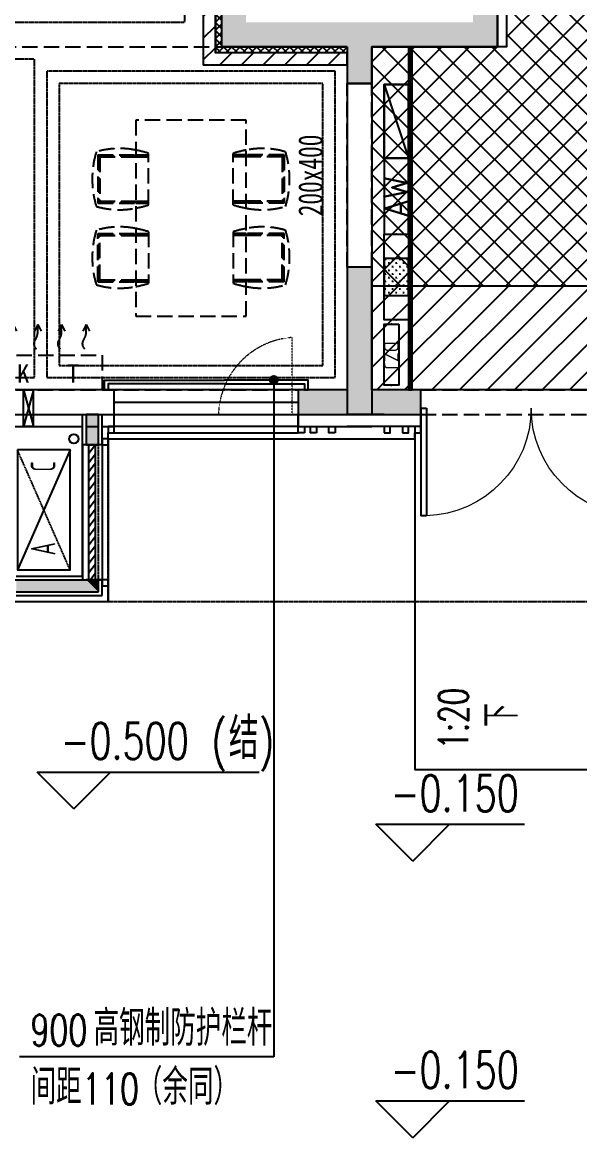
# Model space of a CAD drawing. Header units: millimetres. Extents: x -28014 to 297841, y -81741 to 47579.
# Drawn here: x 280769 to 285314, y -39182 to -30077 of the extents above; entities that cross this region are included whole.
import ezdxf
from ezdxf.enums import TextEntityAlignment as Align

# ---------------------------------------------------------------- set-up
doc = ezdxf.new("R2010")
doc.units = ezdxf.units.MM
doc.header["$MEASUREMENT"] = 0
doc.set_wipeout_variables(frame=1)
doc.linetypes.add('__DASH', pattern=[0.35, 0.25, -0.1])
doc.linetypes.add('DASH', pattern=[0.35, 0.25, -0.1])
for name, color, linetype in [('A-墙体-填充墙', 4, 'Continuous'), ('A-墙体-砖墙', 4, 'Continuous'), ('A-墙体-砼墙', 4, 'Continuous'), ('A-墙体-面层', 6, 'Continuous'), ('A-楼面-下部', 23, 'Continuous'), ('A-楼面-地面', 2, 'Continuous'), ('A-楼面-家具', 8, 'Continuous'), ('A-楼面-栏杆', 52, 'Continuous'), ('A-楼面-装饰', 41, 'Continuous'), ('A-注释-填充', 8, 'Continuous'), ('A-注释-引出', 3, 'Continuous'), ('A-注释-标高', 3, 'Continuous'), ('A-注释-符号', 3, 'Continuous'), ('A-电气-洞口', 171, 'Continuous'), ('A-电气-设备', 191, 'Continuous'), ('A-立面-填充1', 8, 'Continuous'), ('A-结构-墙体', 171, 'Continuous'), ('A-给排水-设备', 132, 'Continuous'), ('A-设备-电气', 30, 'Continuous'), ('A-门窗', 2, 'Continuous'), ('AR9-剪力墙（柱）填充', 250, 'Continuous'), ('AR9-剪力墙（柱）线', 6, 'Continuous'), ('AR9-墙线', 160, 'Continuous'), ('AR9-梁', 1, 'DASH'), ('C-sheet(通用-图框)', 7, 'Continuous'), ('FF-平面文字', 50, 'Continuous'), ('FF-活动家具', 51, 'Continuous'), ('PUB_HATCH', 8, 'Continuous'), ('SURFACE', 6, 'Continuous'), ('装饰', 152, 'Continuous')]:
    doc.layers.add(name, color=color, linetype=linetype)
doc.layers.add('A_开启方向', color=15, linetype='Continuous', lineweight=18)
doc.styles.add('_TCH_DIM', font='SIMPLEX', dxfattribs={"bigfont": 'GBCBIG'})
doc.styles.add('_TEL_ATTDEF', font='GBENOR', dxfattribs={"width": 0.8, "height": 3, "bigfont": 'GBCBIG'})
doc.styles.add('_TEL_DIM', font='', dxfattribs={"width": 0.8, "height": 3.5})
doc.styles.add('DADRI-HZ', font='hzs.shx', dxfattribs={"width": 0.7, "bigfont": 'hztxt.shx'})
doc.styles.add('宋体', font='', dxfattribs={"width": 0.8})
doc.styles.add('文字标注', font='')
doc.styles.add('标注', font='hzs.shx', dxfattribs={"width": 0.7, "bigfont": 'hztxt.shx'})
doc.styles.get('_TEL_DIM').set_extended_font_data('SimSun')
doc.styles.get('宋体').set_extended_font_data('SimSun')
doc.styles.get('文字标注').set_extended_font_data('SimSun')
pattern_1 = [(45, (0, 89.76), (-88.3884, 88.3884), [])]

# ---------------------------------------------------------------- blocks, each defined once
blk = doc.blocks.new('frgdhgth')
at = {"layer": 'A_开启方向', "linetype": 'DASH', "ltscale": 0.6}
blk.add_lwpolyline([(6100, 1450), (6100, 2077.3, 0.385583), (5500, 1448.7, 0.385583)], format="xyb", dxfattribs=at)
blk = doc.blocks.new('nfdgfxb')
at = {"layer": 'AR9-墙线', "ltscale": 0.5}
blk.add_lwpolyline([(34, 300), (114, 300), (34, 0), (114, 0), (114, 300), (34, 300), (114, 0), (34, 0), (34, 300)], dxfattribs=at)
blk = doc.blocks.new('kt')
at = {"linetype": 'DASH', "ltscale": 500}
for p, q in [((632478.4, 107205.6), (632451.2, 107259.3)), ((632478.4, 107262.9), (632478.4, 107205.6)), ((632478.4, 107205.6), (632505.5, 107259.3)), ((632678.6, 107205.6), (632651.4, 107259.3)), ((632678.6, 107262.9), (632678.6, 107205.6)), ((632678.6, 107205.6), (632705.8, 107259.3)), ((632873.5, 107205.6), (632846.3, 107259.3)), ((632873.5, 107262.9), (632873.5, 107205.6)), ((632873.5, 107205.6), (632900.7, 107259.3)), ((633073.8, 107205.6), (633046.7, 107259.3)), ((633073.8, 107262.9), (633073.8, 107205.6)), ((633073.8, 107205.6), (633101, 107259.3))]:
    blk.add_line(p, q, dxfattribs=at)
blk.add_lwpolyline([(633221.1, 107455.2), (632349.1, 107455.2), (632349.1, 107738.2), (633221.1, 107738.2)], close=True, dxfattribs=at)
for centre, radius, start, end in [((632453.1, 107361.6), 56.8, 320.2307, 47.1069), ((632653.4, 107361.6), 56.8, 320.2307, 47.1069), ((632848.3, 107361.6), 56.8, 320.2307, 47.1069), ((633048.6, 107361.6), 56.8, 320.2307, 47.1069), ((632577.5, 107267.5), 99.3, 144.40561, 182.66529), ((632777.8, 107267.5), 99.3, 144.40561, 182.66529), ((632972.7, 107267.5), 99.3, 144.40561, 182.66529), ((633173, 107267.5), 99.3, 144.40561, 182.66529)]:
    blk.add_arc(centre, radius, start, end, dxfattribs=at)
at = {"linetype": 'DASH', "ltscale": 500, "insert": (633044, 107679.8), "char_height": 150, "attachment_point": 7, "rotation": 180, "style": '文字标注'}
blk.add_mtext('K   T', dxfattribs=at)
blk = doc.blocks.new('餐桌组合11600')
at = {"layer": 'FF-活动家具', "linetype": '__DASH', "ltscale": 500}
for p, q in [((282.8, 310.4), (282.8, 0)), ((282.8, 310.4), (677.2, 310.4)), ((290.9, 302.3), (290.9, 0)), ((290.9, 302.3), (669.1, 302.3)), ((299, 294.2), (299, 0)), ((299, 294.2), (661, 294.2)), ((661, 294.2), (661, 0)), ((669.1, 302.3), (669.1, 0)), ((677.2, 310.4), (677.2, 0)), ((922.8, 310.4), (922.8, 0)), ((1317.2, 310.4), (922.8, 310.4)), ((930.9, 302.3), (930.9, 0)), ((1309.1, 302.3), (930.9, 302.3)), ((939, 294.2), (939, 0)), ((1301, 294.2), (939, 294.2)), ((1301, 294.2), (1301, 0)), ((1309.1, 302.3), (1309.1, 0)), ((1317.2, 310.4), (1317.2, 0)), ((282.8, 0), (282.8, -105)), ((290.9, 0), (290.9, -105)), ((299, 0), (299, -105)), ((661, 0), (661, -105)), ((669.1, 0), (669.1, -105)), ((677.2, 0), (677.2, -105)), ((922.8, 0), (922.8, -105)), ((930.9, 0), (930.9, -105)), ((939, 0), (939, -105)), ((1301, 0), (1301, -105)), ((1309.1, 0), (1309.1, -105)), ((1317.2, 0), (1317.2, -105)), ((690.3, -105), (269.7, -105)), ((909.7, -105), (1330.3, -105)), ((690.3, -795), (269.7, -795)), ((282.8, -900), (282.8, -795)), ((290.9, -900), (290.9, -795)), ((299, -900), (299, -795)), ((661, -900), (661, -795)), ((669.1, -900), (669.1, -795)), ((677.2, -900), (677.2, -795)), ((909.7, -795), (1330.3, -795)), ((922.8, -900), (922.8, -795)), ((930.9, -900), (930.9, -795)), ((939, -900), (939, -795)), ((1301, -900), (1301, -795)), ((1309.1, -900), (1309.1, -795)), ((1317.2, -900), (1317.2, -795)), ((282.8, -1210.4), (282.8, -900)), ((290.9, -1202.3), (290.9, -900)), ((299, -1194.2), (299, -900)), ((661, -1194.2), (661, -900)), ((669.1, -1202.3), (669.1, -900)), ((677.2, -1210.4), (677.2, -900)), ((922.8, -1210.4), (922.8, -900)), ((930.9, -1202.3), (930.9, -900)), ((939, -1194.2), (939, -900)), ((1301, -1194.2), (1301, -900)), ((1309.1, -1202.3), (1309.1, -900)), ((1317.2, -1210.4), (1317.2, -900)), ((282.8, -1210.4), (677.2, -1210.4)), ((290.9, -1202.3), (669.1, -1202.3)), ((299, -1194.2), (661, -1194.2)), ((1317.2, -1210.4), (922.8, -1210.4)), ((1309.1, -1202.3), (930.9, -1202.3)), ((1301, -1194.2), (939, -1194.2))]:
    blk.add_line(p, q, dxfattribs=at)
blk.add_lwpolyline([(0, -900), (1600, -900), (1600, 0), (0, 0)], close=True, dxfattribs=at)
for centre, radius, start, end in [((889.9, 132.6), 659.9, 163.32114, 191.58921), ((480, -408.1), 763.2, 73.06972, 106.93028), ((70.1, 132.6), 659.9, 348.41079, 16.67886), ((1529.9, 132.6), 659.9, 163.32114, 191.58921), ((1120, -408.1), 763.2, 73.06972, 106.93028), ((710.1, 132.6), 659.9, 348.41079, 16.67886), ((1061.1, 148.9), 831.1, 190.32403, 197.7898), ((-101.1, 148.9), 831.1, 342.2102, 349.67597), ((1701.1, 148.9), 831.1, 190.32403, 197.7898), ((538.9, 148.9), 831.1, 342.2102, 349.67597), ((1061.1, -1048.9), 831.1, 162.2102, 169.67597), ((-101.1, -1048.9), 831.1, 10.32403, 17.7898), ((1701.1, -1048.9), 831.1, 162.2102, 169.67597), ((538.9, -1048.9), 831.1, 10.32403, 17.7898), ((889.9, -1032.6), 659.9, 168.41079, 196.67886), ((70.1, -1032.6), 659.9, 343.32114, 11.58921), ((1529.9, -1032.6), 659.9, 168.41079, 196.67886), ((710.1, -1032.6), 659.9, 343.32114, 11.58921), ((480, -491.9), 763.2, 253.06972, 286.93028), ((1120, -491.9), 763.2, 253.06972, 286.93028)]:
    blk.add_arc(centre, radius, start, end, dxfattribs=at)
blk = doc.blocks.new('双机上下布置')
blk.add_lwpolyline([(980, 0), (0, 0), (0, -430), (980, -430)], close=True)
at = {"linetype": 'DASH', "ltscale": 0.5}
blk.add_lwpolyline([(0, -430), (980, 0)], dxfattribs=at)
blk.add_lwpolyline([(980, -430), (0, 0)])
at = {"style": 'DADRI-HZ', "width": 0.7}
for s, p in [('A', (118.8, -309.1)), ('C', (801.7, -309.1))]:
    blk.add_text(s, height=200, dxfattribs=at).set_placement(p)
blk = doc.blocks.new('$WINLIB2D$00000001')
at = {"color": 0}
for points in [[(-0.5, 0.5), (-0.5, -0.5)], [(-0.5, 0.5), (0.5, 0.5)], [(0.5, -0.5), (0.5, 0.5)], [(0.5, 0.1667), (-0.5, 0.1667)], [(0.5, -0.1667), (-0.5, -0.1667)], [(-0.5, -0.5), (0.5, -0.5)]]:
    blk.add_lwpolyline(points, dxfattribs=at)
blk = doc.blocks.new('fxhgbfdchj')
at = {"layer": 'A-楼面-家具', "linetype": '__DASH'}
for points in [[(-4650, -3700), (-4650, -4900), (-175, -4900), (-175, -3700)], [(1050, -7800), (1050, -5300), (-1300, -5300), (-1300, -7800)], [(950, -7700), (950, -5400), (-1200, -5400), (-1200, -7700)]]:
    blk.add_lwpolyline(points, close=True, dxfattribs=at)
blk.add_lwpolyline([(-1600, -7800), (-1400, -7800), (-1400, -5200), (-1600, -5200)], dxfattribs=at)
at = {"layer": 'A-楼面-栏杆', "color": 190}
for points in [[(150, -7850), (-800, -7850), (-800, -7900), (-830, -7900), (-830, -7820), (150, -7820)], [(150, -7850), (800, -7850), (800, -7900), (830, -7900), (830, -7820), (150, -7820)]]:
    blk.add_lwpolyline(points, dxfattribs=at)
at = {"layer": 'A-结构-墙体', "linetype": '__DASH'}
blk.add_lwpolyline([(-4550, -9450), (-880, -9450), (-880, -8200)], dxfattribs=at)
at = {"layer": 'A-给排水-设备'}
blk.add_circle((-1080, -8300), 37.5, dxfattribs=at)
at = {"layer": 'AR9-墙线'}
for p, q in [((1150, -5400), (1150, -7900)), ((1350, -5400), (1150, -5400)), ((1350, -5400), (1350, -8100)), ((-750, -7900), (-1750, -7900)), ((-750, -8100), (-750, -7900)), ((1150, -7900), (750, -7900)), ((750, -7900), (750, -8100)), ((-1750, -8100), (-750, -8100)), ((750, -8100), (1350, -8100))]:
    blk.add_line(p, q, dxfattribs=at)
at = {"layer": 'SURFACE'}
for p, q in [((-750, -8200), (-750, -8100)), ((750, -8200), (750, -8100)), ((-1750, -8200), (-750, -8200)), ((750, -8200), (1350, -8200))]:
    blk.add_line(p, q, dxfattribs=at)
at = {"layer": 'A-楼面-家具', "rotation": 270}
blk.add_blockref('餐桌组合11600', (325, -5700), dxfattribs=at)
at = {"layer": 'A-电气-设备', "rotation": 90}
blk.add_blockref('双机上下布置', (-1540, -9370), dxfattribs=at)
at = {"layer": 'A-门窗', "xscale": -1499.999999997672, "yscale": 300, "zscale": -1499.999999997672, "rotation": 5.669590619644551e-11}
blk.add_blockref('$WINLIB2D$00000001', (0, -8050), dxfattribs=at)
blk = doc.blocks.new('$WINLIB2D$00000039')
at = {"color": 0}
for points in [[(-0.5, 0.5), (-0.5, -0.5)], [(0.5, 0.5), (-0.5, 0.5)], [(0.5, -0.5), (0.5, 0.5)], [(-0.5, 0.1667), (0.5, 0.1667)], [(-0.3839, -0.1667), (-0.448, 0.1667)], [(-0.3159, -0.1667), (-0.38, 0.1667)], [(-0.2479, -0.1667), (-0.312, 0.1667)], [(-0.1799, -0.1667), (-0.244, 0.1667)], [(-0.1119, -0.1667), (-0.176, 0.1667)], [(-0.0439, -0.1667), (-0.108, 0.1667)], [(0.0241, -0.1667), (-0.04, 0.1667)], [(0.0921, -0.1667), (0.028, 0.1667)], [(0.16, -0.1667), (0.0959, 0.1667)], [(0.228, -0.1667), (0.1639, 0.1667)], [(0.296, -0.1667), (0.2319, 0.1667)], [(0.364, -0.1667), (0.2999, 0.1667)], [(0.432, -0.1667), (0.3679, 0.1667)], [(0.5, -0.1667), (0.4359, 0.1667)], [(-0.4519, -0.1667), (-0.5, 0.0836)], [(-0.5, -0.1667), (0.5, -0.1667)], [(0.5, -0.5), (-0.5, -0.5)]]:
    blk.add_lwpolyline(points, dxfattribs=at)
blk = doc.blocks.new('sdczs')
at = {"layer": 'A-注释-填充'}
for points in [[(5700, 0), (6370, 0), (6270, 100), (5700, 100)], [(6370, 0), (6370, 100), (6270, 100)]]:
    blk.add_hatch(color=256, dxfattribs=at).paths.add_polyline_path(points)
at = {"layer": 'A-墙体-砼墙'}
for p, q in [((6370, 1450), (6270, 1450)), ((6270, 1200), (6370, 1200)), ((5700, 100), (6270, 100)), ((6370, 100), (6270, 100)), ((6370, 0), (6370, 100)), ((5700, 0), (6370, 0))]:
    blk.add_line(p, q, dxfattribs=at)
at = {"layer": 'A-墙体-面层'}
for p, q in [((6400, 1200), (6370, 1200)), ((5700, 130), (6240, 130)), ((6400, 100), (6370, 100)), ((6400, -30), (6400, 100)), ((5700, -30), (6400, -30))]:
    blk.add_line(p, q, dxfattribs=at)
at = {"layer": 'A-楼面-下部', "ltscale": 0.01}
for points in [[(6450, 1250), (8950, 1250), (8950, 1300)], [(6450, 1250), (6450, 50), (6450, -25), (6450, -80), (2700, -80)]]:
    blk.add_lwpolyline(points, dxfattribs=at)
at = {"layer": 'A-楼面-装饰', "ltscale": 0.01}
blk.add_lwpolyline([(6500, 1300), (8000, 1300)], dxfattribs=at)
at = {"layer": '装饰'}
for points in [[(6450, 1300), (6500, 1300), (6500, 1350), (6450, 1350)], [(8050, 1300), (8000, 1300), (8000, 1350), (8050, 1350)], [(8150, 1300), (8100, 1300), (8100, 1350), (8150, 1350)], [(8300, 1300), (8250, 1300), (8250, 1350), (8300, 1350)], [(8700, 1300), (8750, 1300), (8750, 1350), (8700, 1350)], [(8850, 1300), (8900, 1300), (8900, 1350), (8850, 1350)], [(8950, 1300), (9000, 1300), (9000, 1350), (8950, 1350)], [(6400, 1200), (6450, 1200), (6450, 1250), (6400, 1250)], [(6400, 50), (6450, 50), (6450, 100), (6400, 100)]]:
    blk.add_lwpolyline(points, close=True, dxfattribs=at)
at = {"layer": 'A-门窗', "xscale": 1100, "yscale": 160, "zscale": 1100, "rotation": 90}
blk.add_blockref('$WINLIB2D$00000039', (6320, 650), dxfattribs=at)
for points in [[(6240, 1365), (6240, 1338.5), (6270, 1338.5), (6270, 1363.5)], [(6400, 1365), (6400, 1338.5), (6370, 1338.5), (6370, 1363.5)]]:
    blk.add_wipeout(points)
at = {"layer": 'A-注释-填充'}
blk.add_hatch(color=256, dxfattribs=at).paths.add_polyline_path([(6270, 1450), (6270, 1200), (6370, 1200), (6370, 1450)])
at = {"layer": 'A-墙体-砼墙'}
for p, q in [((6270, 1450), (6270, 1200)), ((6370, 1200), (6370, 1450))]:
    blk.add_line(p, q, dxfattribs=at)
at = {"layer": 'A-墙体-面层'}
for p, q in [((6240, 130), (6240, 1450)), ((6400, 1200), (6400, 1450))]:
    blk.add_line(p, q, dxfattribs=at)
blk = doc.blocks.new('$DorLib2D$00000002')
for p, q in [((-0.5, 0), (-0.5, 0.4875)), ((-0.475, 0.4875), (-0.5, 0.4875)), ((-0.475, 0), (-0.475, 0.4875)), ((0.475, 0), (0.475, 0.4875)), ((0.475, 0.4875), (0.5, 0.4875)), ((0.5, 0), (0.5, 0.4875)), ((-0.5, 0), (-0.475, 0)), ((0.5, 0), (0.475, 0))]:
    blk.add_line(p, q)
at = {"lineweight": 13}
for centre, start, end in [((-0.4875, 0), 0, 88.5307), ((0.4875, 0), 91.4693, 180)]:
    blk.add_arc(centre, 0.4875, start, end, dxfattribs=at)
blk = doc.blocks.new('fchgbfhy')
at = {"layer": 'A-墙体-填充墙'}
for p, q in [((-9000, -1900), (-9000, -4700)), ((-8700, -1900), (-9000, -1900)), ((-8700, -1900), (-8700, -4700)), ((-9200, -2200), (-9200, -4900)), ((-9000, -2200), (-9200, -2200)), ((-9000, -2200), (-9000, -4700)), ((-9000, -4700), (-9000, -4700)), ((-8600, -4700), (-8700, -4700)), ((-8600, -4900), (-8600, -4700)), ((-8900, -4900), (-9200, -4900)), ((-8900, -4900), (-8600, -4900))]:
    blk.add_line(p, q, dxfattribs=at)
at = {"layer": 'SURFACE'}
for p, q in [((-8600, -5000), (-8600, -4900)), ((-8900, -5000), (-9200, -5000)), ((-8600, -5000), (-8900, -5000))]:
    blk.add_line(p, q, dxfattribs=at)
at = {"layer": 'A-门窗', "xscale": -1800, "yscale": 1800, "zscale": -1800, "rotation": 179.9999999999432}
blk.add_blockref('$DorLib2D$00000002', (-7700, -4850), dxfattribs=at)
blk = doc.blocks.new('$LinePat$岩棉板')
at = {"color": 0}
for p, q in [((0, -17), (12, -67)), ((12, -67), (24, -17))]:
    blk.add_line(p, q, dxfattribs=at)
for centre, start, end in [((12, -17), 0, 180), ((0, -67), 270, 0), ((24, -67), 180, 270)]:
    blk.add_arc(centre, 12, start, end, dxfattribs=at)
at = {"layer": 'Defpoints'}
blk.add_point((0, 0), dxfattribs=at)
at = {"layer": 'Defpoints', "color": 0}
blk.add_point((24, -84), dxfattribs=at)
blk = doc.blocks.new('fdgfdth')
at = {"layer": 'A-注释-填充', "ltscale": 0.01}
h = blk.add_hatch(dxfattribs=at)
h.set_pattern_fill('ANSI37', color=256, scale=30)
h.set_pattern_definition([(45, (-242733.196, -430349.334), (-33.6759605, 33.6759605), []), (135, (-242733.196, -430349.334), (-33.6759605, -33.6759605), [])])
h.paths.add_polyline_path([(-1650, -7350), (-1650, -7400), (-2725, -7400), (-2725, -5650), (-2675, -5650), (-2675, -7350)])
at = {"layer": 'PUB_HATCH'}
h = blk.add_hatch(dxfattribs=at)
h.set_pattern_fill('普通砖', color=256, scale=50, style=0)
h.set_pattern_definition(pattern_1)
h.paths.add_polyline_path([(-2825, -5650), (-2825, -7500), (-2725, -7400), (-2725, -5650)])
h = blk.add_hatch(dxfattribs=at)
h.set_pattern_fill('普通砖', color=256, scale=50, style=0)
h.set_pattern_definition(pattern_1)
h.paths.add_polyline_path([(-1650, -7400), (-2725, -7400), (-2825, -7500), (-1650, -7500)])
at = {"layer": 'A-墙体-填充墙'}
for p, q in [((-2675, -5650), (-2675, -7350)), ((-425, -5650), (-425, -7350)), ((-1650, -7350), (-2675, -7350)), ((-1650, -7350), (-1650, -7650)), ((-425, -7350), (-1450, -7350)), ((-1450, -7350), (-1450, -7650)), ((-1450, -7650), (-1650, -7650))]:
    blk.add_line(p, q, dxfattribs=at)
at = {"layer": 'A-墙体-砖墙'}
for p, q in [((-2825, -5650), (-2825, -7500)), ((-2725, -5650), (-2725, -7400)), ((-1650, -7400), (-2725, -7400)), ((-1650, -7500), (-1650, -7400)), ((-1650, -7500), (-2825, -7500))]:
    blk.add_line(p, q, dxfattribs=at)
at = {"layer": 'A-墙体-面层', "ltscale": 0.01}
blk.add_lwpolyline([(-1150, -10150), (-1120, -10150), (-1120, -7350)], dxfattribs=at)
at = {"layer": 'A-注释-填充', "ltscale": 0.01}
blk.add_lwpolyline([(-1650, -7350), (-1650, -7400), (-2725, -7400), (-2725, -5650), (-2675, -5650), (-2675, -7350), (-1650, -7350)], dxfattribs=at)
at = {"layer": 'A-注释-填充', "xscale": 0.3567787657405532, "yscale": 0.3565137037395431, "zscale": 0.3565137037395431, "rotation": 90.00000000144955}
for p in [(-1150, -7358.6), (-1150, -7367.1), (-1150, -7375.7), (-1150, -7384.3), (-1150, -7392.8), (-1150, -7401.4), (-1150, -7409.9), (-1150, -7418.5), (-1150, -7427.1), (-1150, -7435.6), (-1150, -7444.2), (-1150, -7452.8), (-1150, -7461.3), (-1150, -7469.9), (-1150, -7478.4), (-1150, -7487), (-1150, -7495.6), (-1150, -7504.1), (-1150, -7512.7), (-1150, -7521.3), (-1150, -7529.8), (-1150, -7538.4), (-1150, -7546.9), (-1150, -7555.5), (-1150, -7564.1), (-1150, -7572.6), (-1150, -7581.2), (-1150, -7589.8), (-1150, -7598.3), (-1150, -7606.9), (-1150, -7615.4), (-1150, -7624), (-1150, -7632.6), (-1150, -7641.1), (-1150, -7649.7), (-1150, -7658.3), (-1150, -7666.8), (-1150, -7675.4), (-1150, -7683.9), (-1150, -7692.5), (-1150, -7701.1), (-1150, -7709.6), (-1150, -7718.2), (-1150, -7726.8), (-1150, -7735.3), (-1150, -7743.9), (-1150, -7752.4), (-1150, -7761), (-1150, -7769.6), (-1150, -7778.1), (-1150, -7786.7), (-1150, -7795.3), (-1150, -7803.8), (-1150, -7812.4), (-1150, -7820.9), (-1150, -7829.5), (-1150, -7838.1), (-1150, -7846.6), (-1150, -7855.2), (-1150, -7863.8), (-1150, -7872.3), (-1150, -7880.9), (-1150, -7889.4), (-1150, -7898), (-1150, -7906.6), (-1150, -7915.1), (-1150, -7923.7), (-1150, -7932.3), (-1150, -7940.8), (-1150, -7949.4), (-1150, -7958), (-1150, -7966.5), (-1150, -7975.1), (-1150, -7983.6), (-1150, -7992.2), (-1150, -8000.8), (-1150, -8009.3), (-1150, -8017.9), (-1150, -8026.5), (-1150, -8035), (-1150, -8043.6), (-1150, -8052.1), (-1150, -8060.7), (-1150, -8069.3), (-1150, -8077.8), (-1150, -8086.4), (-1150, -8095), (-1150, -8103.5), (-1150, -8112.1), (-1150, -8120.6), (-1150, -8129.2), (-1150, -8137.8), (-1150, -8146.3), (-1150, -8154.9), (-1150, -8163.5), (-1150, -8172), (-1150, -8180.6), (-1150, -8189.1), (-1150, -8197.7), (-1150, -8206.3), (-1150, -8214.8), (-1150, -8223.4), (-1150, -8232), (-1150, -8240.5), (-1150, -8249.1), (-1150, -8257.6), (-1150, -8266.2), (-1150, -8274.8), (-1150, -8283.3), (-1150, -8291.9), (-1150, -8300.5), (-1150, -8309), (-1150, -8317.6), (-1150, -8326.1), (-1150, -8334.7), (-1150, -8343.3), (-1150, -8351.8), (-1150, -8360.4), (-1150, -8369), (-1150, -8377.5), (-1150, -8386.1), (-1150, -8394.6), (-1150, -8403.2), (-1150, -8411.8), (-1150, -8420.3), (-1150, -8428.9), (-1150, -8437.5), (-1150, -8446), (-1150, -8454.6), (-1150, -8463.1), (-1150, -8471.7), (-1150, -8480.3), (-1150, -8488.8), (-1150, -8497.4), (-1150, -8506), (-1150, -8514.5), (-1150, -8523.1), (-1150, -8531.7), (-1150, -8540.2), (-1150, -8548.8), (-1150, -8557.3), (-1150, -8565.9), (-1150, -8574.5), (-1150, -8583), (-1150, -8591.6), (-1150, -8600.2), (-1150, -8608.7), (-1150, -8617.3), (-1150, -8625.8), (-1150, -8634.4), (-1150, -8643), (-1150, -8651.5), (-1150, -8660.1), (-1150, -8668.7), (-1150, -8677.2), (-1150, -8685.8), (-1150, -8694.3), (-1150, -8702.9), (-1150, -8711.5), (-1150, -8720), (-1150, -8728.6), (-1150, -8737.2), (-1150, -8745.7), (-1150, -8754.3), (-1150, -8762.8), (-1150, -8771.4), (-1150, -8780), (-1150, -8788.5), (-1150, -8797.1), (-1150, -8805.7), (-1150, -8814.2), (-1150, -8822.8), (-1150, -8831.3), (-1150, -8839.9), (-1150, -8848.5), (-1150, -8857), (-1150, -8865.6), (-1150, -8874.2), (-1150, -8882.7), (-1150, -8891.3), (-1150, -8899.8), (-1150, -8908.4), (-1150, -8917), (-1150, -8925.5), (-1150, -8934.1), (-1150, -8942.7), (-1150, -8951.2), (-1150, -8959.8), (-1150, -8968.3), (-1150, -8976.9), (-1150, -8985.5), (-1150, -8994), (-1150, -9002.6), (-1150, -9011.2), (-1150, -9019.7), (-1150, -9028.3), (-1150, -9036.9), (-1150, -9045.4), (-1150, -9054), (-1150, -9062.5), (-1150, -9071.1), (-1150, -9079.7), (-1150, -9088.2), (-1150, -9096.8), (-1150, -9105.4), (-1150, -9113.9), (-1150, -9122.5), (-1150, -9131), (-1150, -9139.6), (-1150, -9148.2), (-1150, -9156.7), (-1150, -9165.3), (-1150, -9173.9), (-1150, -9182.4), (-1150, -9191), (-1150, -9199.5), (-1150, -9208.1), (-1150, -9216.7), (-1150, -9225.2), (-1150, -9233.8), (-1150, -9242.4), (-1150, -9250.9), (-1150, -9259.5), (-1150, -9268), (-1150, -9276.6), (-1150, -9285.2), (-1150, -9293.7), (-1150, -9302.3), (-1150, -9310.9), (-1150, -9319.4), (-1150, -9328), (-1150, -9336.5), (-1150, -9345.1), (-1150, -9353.7), (-1150, -9362.2), (-1150, -9370.8), (-1150, -9379.4), (-1150, -9387.9), (-1150, -9396.5), (-1150, -9405), (-1150, -9413.6), (-1150, -9422.2), (-1150, -9430.7), (-1150, -9439.3), (-1150, -9447.9), (-1150, -9456.4), (-1150, -9465), (-1150, -9473.5), (-1150, -9482.1), (-1150, -9490.7), (-1150, -9499.2), (-1150, -9507.8), (-1150, -9516.4), (-1150, -9524.9), (-1150, -9533.5), (-1150, -9542), (-1150, -9550.6), (-1150, -9559.2), (-1150, -9567.7), (-1150, -9576.3), (-1150, -9584.9), (-1150, -9593.4), (-1150, -9602), (-1150, -9610.6), (-1150, -9619.1), (-1150, -9627.7), (-1150, -9636.2), (-1150, -9644.8), (-1150, -9653.4), (-1150, -9661.9), (-1150, -9670.5), (-1150, -9679.1), (-1150, -9687.6), (-1150, -9696.2), (-1150, -9704.7), (-1150, -9713.3), (-1150, -9721.9), (-1150, -9730.4), (-1150, -9739), (-1150, -9747.6), (-1150, -9756.1), (-1150, -9764.7), (-1150, -9773.2), (-1150, -9781.8), (-1150, -9790.4), (-1150, -9798.9), (-1150, -9807.5), (-1150, -9816.1), (-1150, -9824.6), (-1150, -9833.2), (-1150, -9841.7), (-1150, -9850.3), (-1150, -9858.9), (-1150, -9867.4), (-1150, -9876), (-1150, -9884.6), (-1150, -9893.1), (-1150, -9901.7), (-1150, -9910.2), (-1150, -9918.8), (-1150, -9927.4), (-1150, -9935.9), (-1150, -9944.5), (-1150, -9953.1), (-1150, -9961.6), (-1150, -9970.2), (-1150, -9978.7), (-1150, -9987.3), (-1150, -9995.9), (-1150, -10004.4), (-1150, -10013), (-1150, -10021.6), (-1150, -10030.1), (-1150, -10038.7), (-1150, -10047.2), (-1150, -10055.8), (-1150, -10064.4), (-1150, -10072.9), (-1150, -10081.5), (-1150, -10090.1), (-1150, -10098.6), (-1150, -10107.2), (-1150, -10115.7), (-1150, -10124.3), (-1150, -10132.9), (-1150, -10141.4), (-1150, -10150)]:
    blk.add_blockref('$LinePat$岩棉板', p, dxfattribs=at)
blk = doc.blocks.new('zz7')
at = {"layer": 'AR9-剪力墙（柱）填充'}
for points in [[(8475, -4600), (6625, -4600), (6625, -2600), (6000, -2600), (6000, -3100), (6425, -3100), (6425, -4800), (7450, -4800), (7450, -5100), (7650, -5100), (7650, -4800), (8675, -4800), (8675, -3100), (9100, -3100), (9100, -2600), (8475, -2600)], [(8050, -7800), (8050, -7600), (7650, -7600), (7650, -6600), (7450, -6600), (7450, -7600), (7050, -7600), (7050, -7800)]]:
    blk.add_hatch(color=256, dxfattribs=at).paths.add_polyline_path(points)
at = {"layer": 'AR9-剪力墙（柱）线'}
for p, q in [((6425, -3100), (6425, -4800)), ((8675, -4800), (8675, -3100)), ((6425, -4800), (7450, -4800)), ((7450, -4800), (7450, -5100)), ((7650, -5100), (7650, -4800)), ((7650, -4800), (8675, -4800)), ((7450, -5100), (7650, -5100)), ((7650, -6600), (7450, -6600)), ((7450, -6600), (7450, -7600)), ((7650, -7600), (7650, -6600)), ((7450, -7600), (7050, -7600)), ((7050, -7600), (7050, -7800)), ((8050, -7600), (7650, -7600)), ((8050, -7800), (8050, -7600)), ((7050, -7800), (8050, -7800))]:
    blk.add_line(p, q, dxfattribs=at)
blk = doc.blocks.new('dfxgdfh')
at = {"layer": 'AR9-梁', "ltscale": 500}
for p, q in [((1650, -4800), (6425, -4800)), ((7450, -6600), (7450, -5100)), ((7650, -6600), (7650, -5100)), ((1950, -7600), (7050, -7600)), ((8050, -7600), (13150, -7600)), ((1950, -7800), (7050, -7800)), ((8050, -7800), (13150, -7800))]:
    blk.add_line(p, q, dxfattribs=at)
at = {"layer": 'FF-平面文字', "ltscale": 500, "style": '宋体', "width": 0.7}
blk.add_text('200x400', height=200, rotation=90, dxfattribs=at).set_placement((7150, -5850), align=Align.MIDDLE_CENTER)
blk = doc.blocks.new('$equip_U$00000266(PC214董文军)')
h = blk.add_hatch()
h.set_pattern_fill('林区', color=8, scale=0.025)
h.set_pattern_definition([(270, (-167.83875, -157.745), (0.075, -0.075), [0.0225, -0.1275]), (225, (-167.83875, -157.745), (-2e-17, -0.15), [0.0075, -0.098566015]), (315, (-167.83875, -157.745), (0.15, -3e-17), [0.0075, -0.098566015])])
h.paths.add_polyline_path([(0.375, 0.5), (-0.375, 0.5), (-0.375, 0), (0.375, 0)])
at = {"linetype": 'ByBlock'}
blk.add_lwpolyline([(-0.875, 0.5), (0.875, 0.5), (0.875, 0), (-0.875, 0), (-0.875, 0.5)], dxfattribs=at)
blk.add_lwpolyline([(0.375, 0.5), (-0.375, 0.5), (-0.375, 0), (0.375, 0)], close=True, dxfattribs=at)
for p in [(0, 0.5), (-0.875, 0.25), (0.875, 0.25), (0, 0)]:
    blk.add_point(p)
at = {"color": 7, "style": '_TEL_DIM', "flags": 1}
for tag in ['A', 'REMARK']:
    blk.add_attdef(tag, text='', height=0.000025, dxfattribs=at).set_placement((0, 0), align=Align.MIDDLE_CENTER)
blk = doc.blocks.new('$equip_U$00000233(PC214董文军)')
blk.add_lwpolyline([(-0.775, 0.5), (-0.775, 0), (0.775, 0), (0.775, 0.5), (-0.775, 0.5), (-0.775, 0)])
for p in [(0, 0.5), (-0.775, 0.25), (0.775, 0.25), (0, 0)]:
    blk.add_point(p)
at = {"color": 0, "style": '_TEL_DIM'}
blk.add_attdef('AW', text='', height=0.5, dxfattribs=at).set_placement((0.018, 0.242), align=Align.MIDDLE_CENTER)
at = {"color": 7, "style": '_TEL_DIM', "flags": 1}
for tag in ['A', 'REMARK']:
    blk.add_attdef(tag, text='', height=0.000025, dxfattribs=at).set_placement((0, 0), align=Align.MIDDLE_CENTER)
at = {"color": 7, "style": '_TEL_DIM'}
blk.add_attdef('$TEXT$', text='', height=0.000025, dxfattribs=at).set_placement((0, 0), align=Align.MIDDLE_CENTER)
blk = doc.blocks.new('$equip_U$00000220(PC214董文军)')
blk.add_line((-0.75, 0), (0.75, 0.5))
blk.add_lwpolyline([(-0.75, 0.5), (0.75, 0.5), (0.75, 0), (-0.75, 0)], close=True)
blk.add_lwpolyline([(-0.75, 0.5), (-0.75, 0), (0.75, 0), (0.75, 0.5), (-0.75, 0.5), (-0.75, 0)])
for p in [(0, 0.5), (-0.75, 0.25), (0.75, 0.25), (0, 0)]:
    blk.add_point(p)
at = {"color": 7, "style": '_TEL_DIM', "flags": 1}
for tag in ['A', 'REMARK']:
    blk.add_attdef(tag, text='', height=0.000025, dxfattribs=at).set_placement((0, 0), align=Align.MIDDLE_CENTER)
blk = doc.blocks.new('$equip_U$00000222(PC214董文军)')
h = blk.add_hatch()
h.set_pattern_fill('ACAD_ISO04W100', color=8, scale=0.2)
h.set_pattern_definition([(0, (-167.9325, -153.935), (0, 0.15), [0.72, -0.09, 0.015, -0.09])])
h.paths.add_polyline_path([(0.625, 0.5), (-0.625, 0.5), (-0.625, 0), (0.625, 0)])
blk.add_lwpolyline([(0.625, 0.5), (-0.625, 0.5), (-0.625, 0), (0.625, 0)], close=True)
for p in [(0, 0.5), (-0.625, 0.25), (0.625, 0.25), (0, 0)]:
    blk.add_point(p)
at = {"color": 7, "style": '_TEL_DIM', "flags": 1}
for tag in ['A', 'REMARK']:
    blk.add_attdef(tag, text='', height=0.000025, dxfattribs=at).set_placement((0, 0), align=Align.MIDDLE_CENTER)
at = {"color": 7, "style": '_TEL_DIM'}
blk.add_attdef('$TEXT$', text='', height=0.000025, dxfattribs=at).set_placement((0, 0), align=Align.MIDDLE_CENTER)
blk = doc.blocks.new('$equip_U$00000242(PC214董文军)')
blk.add_lwpolyline([(-0.625, 0.3), (0.625, 0.3), (0.625, 0), (-0.625, 0)], close=True)
for p in [(0, 0.3), (-0.625, 0.15), (0, 0), (0.625, 0.15)]:
    blk.add_point(p)
at = {"color": 0, "style": '_TEL_DIM'}
blk.add_attdef('DZJ', text='', height=0.3, dxfattribs=at).set_placement((0.019, 0.148), align=Align.MIDDLE_CENTER)
at = {"color": 7, "style": '_TEL_DIM', "flags": 1}
for tag in ['REMARK', 'REMARK', 'A', 'REMARK']:
    blk.add_attdef(tag, text='', height=0.000025, dxfattribs=at).set_placement((0, 0), align=Align.MIDDLE_CENTER)
at = {"color": 7, "style": '_TEL_DIM'}
blk.add_attdef('$TEXT$', text='', height=0.000025, dxfattribs=at).set_placement((0, 0), align=Align.MIDDLE_CENTER)
blk = doc.blocks.new('$equip_U$00000238(PC214董文军)')
h = blk.add_hatch(color=8)
h.dxf.hatch_style = 1
h.paths.add_polyline_path([(0.5, 0.475), (-0.5, 0.475), (0, 0)])
for q in [(-0.5, 0.475), (0.5, 0.475)]:
    blk.add_line((0, 0), q)
blk.add_lwpolyline([(-0.5, 0.475), (0.5, 0.475), (0.5, 0), (-0.5, 0)], close=True)
for p in [(0, 0.475), (-0.5, 0.238), (0.5, 0.238), (0, 0)]:
    blk.add_point(p)
at = {"color": 7, "style": '_TEL_DIM', "flags": 1}
for tag in ['A', 'REMARK']:
    blk.add_attdef(tag, text='', height=0.000025, dxfattribs=at).set_placement((0, 0), align=Align.MIDDLE_CENTER)
at = {"color": 7, "style": '_TEL_DIM'}
blk.add_attdef('$TEXT$', text='', height=0.000025, dxfattribs=at).set_placement((0, 0), align=Align.MIDDLE_CENTER)
blk = doc.blocks.new('$equip_U$00000241(PC214董文军)')
h = blk.add_hatch(color=256)
h.dxf.hatch_style = 1
h.paths.add_polyline_path([(-0.525, 0.275), (-0.525, 0), (0, 0.138)])
h = blk.add_hatch(color=256)
h.dxf.hatch_style = 1
h.paths.add_polyline_path([(0.525, 0.275), (0.525, 0), (0, 0.138)])
at = {"linetype": 'ByBlock'}
for p, q in [((-0.525, 0), (-0.525, 0.275)), ((0, 0.138), (-0.525, 0.275)), ((0, 0.138), (0.525, 0.275)), ((0.525, 0), (0.525, 0.275)), ((0.525, 0), (0.525, 0.275)), ((0, 0.138), (-0.525, 0)), ((0, 0.138), (0.525, 0))]:
    blk.add_line(p, q, dxfattribs=at)
for p, q in [((-0.525, 0.275), (-0.525, 0)), ((0.525, 0.275), (0.525, 0))]:
    blk.add_line(p, q)
for points in [[(0.525, 0.275), (-0.525, 0.275)], [(0.525, 0), (-0.525, 0)]]:
    blk.add_lwpolyline(points, dxfattribs=at)
for p in [(0, 0.275), (-0.525, 0.138), (0, 0), (0.525, 0.138)]:
    blk.add_point(p)
at = {"color": 7, "style": '_TEL_DIM', "flags": 1}
for tag in ['A', 'REMARK']:
    blk.add_attdef(tag, text='', height=0.000025, dxfattribs=at).set_placement((0, 0), align=Align.MIDDLE_CENTER)
at = {"color": 7, "style": '_TEL_DIM'}
for p in [(0, 0), (0.1, 0)]:
    blk.add_attdef('$TEXT$', text='', height=0.000025, dxfattribs=at).set_placement(p, align=Align.MIDDLE_CENTER)
blk = doc.blocks.new('$equip_U$00000243(PC214董文军)')
blk.add_lwpolyline([(-0.375, 0.25), (0.375, 0.25), (0.375, 0), (-0.375, 0)], close=True)
for p in [(0, 0.25), (-0.375, 0.125), (0, 0), (0.375, 0.125)]:
    blk.add_point(p)
at = {"color": 0, "style": '_TEL_DIM'}
blk.add_attdef('DJ', text='', height=0.25, dxfattribs=at).set_placement((0.004, 0.123), align=Align.MIDDLE_CENTER)
at = {"color": 7, "style": '_TEL_DIM', "flags": 1}
for tag in ['A', 'REMARK']:
    blk.add_attdef(tag, text='', height=0.000025, dxfattribs=at).set_placement((0, 0), align=Align.MIDDLE_CENTER)
at = {"color": 7, "style": '_TEL_DIM'}
blk.add_attdef('$TEXT$', text='', height=0.000025, dxfattribs=at).set_placement((0, 0), align=Align.MIDDLE_CENTER)
blk = doc.blocks.new('$equip_U$00000240(PC214董文军)')
blk.add_lwpolyline([(-0.625, 0.3), (0.625, 0.3), (0.625, 0), (-0.625, 0)], close=True)
for p in [(0, 0.3), (-0.625, 0.15), (0, 0), (0.625, 0.15)]:
    blk.add_point(p)
at = {"color": 0, "style": '_TEL_DIM'}
blk.add_attdef('TV', text='', height=0.3, dxfattribs=at).set_placement((0.019, 0.148), align=Align.MIDDLE_CENTER)
at = {"color": 7, "style": '_TEL_DIM', "flags": 1}
for tag in ['REMARK', 'A', 'REMARK']:
    blk.add_attdef(tag, text='', height=0.000025, dxfattribs=at).set_placement((0, 0), align=Align.MIDDLE_CENTER)
at = {"color": 7, "style": '_TEL_DIM'}
blk.add_attdef('$TEXT$', text='', height=0.000025, dxfattribs=at).set_placement((0, 0), align=Align.MIDDLE_CENTER)
blk = doc.blocks.new('d1')
at = {"layer": 'A-电气-洞口'}
blk.add_lwpolyline([(0, 120), (450, 120), (450, 0), (0, 0)], close=True, dxfattribs=at)
at = {"layer": 'A-电气-洞口', "style": '标注', "width": 0.7}
blk.add_text('ADD', height=120, dxfattribs=at).set_placement((140.9, 1.8))
blk = doc.blocks.new('d2')
at = {"layer": 'A-电气-洞口'}
h = blk.add_hatch(dxfattribs=at)
h.set_pattern_fill('ANSI31', color=256, scale=25, style=0)
h.set_pattern_definition([(45, (-62577.283, -46598.13), (-28.0633, 28.0633), [])])
h.paths.add_polyline_path([(225, 0), (225, 120), (0, 120), (0, 0)])
blk.add_line((225, 120), (225, 0), dxfattribs=at)
at = {"layer": 'A-电气-洞口', "ltscale": 0.01}
blk.add_lwpolyline([(0, 120), (450, 120), (450, 0), (0, 0)], close=True, dxfattribs=at)
blk = doc.blocks.new('gfthy')
at = {"layer": 'A-电气-洞口'}
ref = blk.add_blockref('$equip_U$00000241(PC214董文军)', (-2275, 3810), dxfattribs=dict(at, xscale=400, yscale=400, zscale=400, rotation=270))
ref.add_attrib('$TEXT$', 'REMARK', dxfattribs={"layer": '0', "color": 7, "height": 0.01, "rotation": 90, "style": '_TEL_ATTDEF'}).set_placement((-2275, 3770), align=Align.MIDDLE_CENTER)
ref.add_attrib('$TEXT$', 'REMARK', dxfattribs={"layer": '0', "color": 7, "height": 0.01, "rotation": 90, "style": '_TEL_ATTDEF'}).set_placement((-2275, 3810), align=Align.MIDDLE_CENTER)
ref = blk.add_blockref('$equip_U$00000240(PC214董文军)', (675, 3730), dxfattribs=dict(at, xscale=400, yscale=400, zscale=400))
ref.add_attrib('TV', 'TV', dxfattribs={"layer": '0', "color": 0, "height": 120, "style": '_TEL_ATTDEF'}).set_placement((682.7, 3789.1), align=Align.MIDDLE_CENTER)
ref.add_attrib('$TEXT$', 'REMARK', dxfattribs={"layer": '0', "color": 7, "height": 0.01, "style": '_TEL_ATTDEF'}).set_placement((675, 3730), align=Align.MIDDLE_CENTER)
ref = blk.add_blockref('$equip_U$00000238(PC214董文军)', (1125, 3850), dxfattribs=dict(at, xscale=400, yscale=400, zscale=400, rotation=180))
ref.add_attrib('$TEXT$', 'REMARK', dxfattribs={"layer": '0', "color": 7, "height": 0.01, "style": '_TEL_ATTDEF'}).set_placement((1125, 3850), align=Align.MIDDLE_CENTER)
ref = blk.add_blockref('$equip_U$00000222(PC214董文军)', (1575, 3850), dxfattribs=dict(at, xscale=400, yscale=400, zscale=400, rotation=179.9999999999999))
ref.add_attrib('$TEXT$', 'REMARK', dxfattribs={"layer": '0', "color": 7, "height": 0.01, "style": '_TEL_ATTDEF'}).set_placement((1575, 3850), align=Align.MIDDLE_CENTER)
ref = blk.add_blockref('$equip_U$00000243(PC214董文军)', (-2275, 3450), dxfattribs=dict(at, xscale=400, yscale=400, zscale=400, rotation=270))
ref.add_attrib('DJ', 'DJ', dxfattribs={"layer": '0', "color": 0, "height": 100, "rotation": 90, "style": '_TEL_ATTDEF'}).set_placement((-2225.8, 3448.5), align=Align.MIDDLE_CENTER)
ref.add_attrib('$TEXT$', 'REMARK', dxfattribs={"layer": '0', "color": 7, "height": 0.01, "rotation": 90, "style": '_TEL_ATTDEF'}).set_placement((-2275, 3450), align=Align.MIDDLE_CENTER)
at = {"layer": 'A-电气-洞口', "rotation": 90}
for name, p in [('d2', (-3555, 3100)), ('d1', (-3435, 3100))]:
    blk.add_blockref(name, p, dxfattribs=at)
at = {"layer": 'A-电气-洞口', "xscale": -1, "rotation": 270}
for name, p in [('d1', (1825, 250)), ('d2', (1945, 250))]:
    blk.add_blockref(name, p, dxfattribs=at)
at = {"layer": 'A-电气-洞口', "xscale": 400, "yscale": 400, "zscale": 400, "rotation": 270}
for name, p in [('$equip_U$00000220(PC214董文军)', (-725, -808.3)), ('$equip_U$00000266(PC214董文军)', (-724.9, -2079))]:
    blk.add_blockref(name, p, dxfattribs=at)
at = {"layer": 'A-电气-洞口'}
ref = blk.add_blockref('$equip_U$00000233(PC214董文军)', (-725, -1418), dxfattribs=dict(at, xscale=400, yscale=400, zscale=400, rotation=270))
ref.add_attrib('AW', 'AW', dxfattribs={"layer": '0', "color": 0, "height": 200, "rotation": 90, "style": '_TEL_ATTDEF'}).set_placement((-628.3, -1425), align=Align.MIDDLE_CENTER)
ref.add_attrib('$TEXT$', 'REMARK', dxfattribs={"layer": '0', "color": 7, "height": 0.01, "rotation": 90, "style": '_TEL_ATTDEF'}).set_placement((-725, -1418), align=Align.MIDDLE_CENTER)
ref = blk.add_blockref('$equip_U$00000242(PC214董文军)', (-725, -2713.2), dxfattribs=dict(at, xscale=400, yscale=400, zscale=400, rotation=270))
ref.add_attrib('DZJ', 'DZJ', dxfattribs={"layer": '0', "color": 0, "height": 120, "rotation": 270, "style": '_TEL_ATTDEF'}).set_placement((-665.9, -2720.8), align=Align.MIDDLE_CENTER)
ref.add_attrib('$TEXT$', 'REMARK', dxfattribs={"layer": '0', "color": 7, "height": 0.01, "rotation": 270, "style": '_TEL_ATTDEF'}).set_placement((-725, -2713.2), align=Align.MIDDLE_CENTER)

msp = doc.modelspace()

# ---------------------------------------------------------------- linework, layer by layer
at = {"layer": 'A-注释-引出'}
msp.add_line((282819.574, -38521.606), (280745.6, -38521.606), dxfattribs=at)
at = {"layer": 'A-注释-标高'}
for p, q in [((281188.574, -36497.106), (280888.574, -36197.106)), ((280888.574, -36197.106), (282701.574, -36197.106)), ((281188.574, -36497.106), (281488.574, -36197.106)), ((283952.552, -36923.923), (283652.552, -36623.923)), ((283652.552, -36623.923), (284863.552, -36623.923)), ((283952.552, -36923.923), (284252.552, -36623.923)), ((283952.552, -39181.923), (283652.552, -38881.923)), ((283652.552, -38881.923), (284863.552, -38881.923)), ((283952.552, -39181.923), (284252.552, -38881.923))]:
    msp.add_line(p, q, dxfattribs=at)

# ---------------------------------------------------------------- block references
for name, p in [('fxhgbfdchj', (282268.762, -25177.447)), ('frgdhgth', (276868.762, -34727.447))]:
    msp.add_blockref(name, p)
at = {"layer": 'A-设备-电气', "extrusion": (0, 0, -1), "xscale": -1, "zscale": -1, "rotation": 180}
msp.add_blockref('kt', (-913767.863, 74660.708), dxfattribs=at)
at = {"layer": 'C-sheet(通用-图框)', "ltscale": 0.01, "xscale": -1}
msp.add_blockref('nfdgfxb', (280892.754, -33377.446), dxfattribs=at)

# ---------------------------------------------------------------- texts
at = {"layer": 'A-注释-引出', "color": 7, "style": '_TCH_DIM'}
for s, p in [('高钢制防护栏杆', (281349.885, -38431.606)), ('间距', (280835.6, -38911.606)), ('（余同）', (281702.591, -38911.606))]:
    msp.add_text(s, height=289.3617, dxfattribs=at).set_placement(p)
at = {"layer": 'A-注释-引出', "color": 7, "style": '_TCH_DIM', "width": 0.705882}
for s, p in [('900', (280835.6, -38431.606)), ('110', (281256.876, -38911.606))]:
    msp.add_text(s, height=255, dxfattribs=at).set_placement(p)
at = {"layer": 'A-注释-标高', "color": 7, "style": '_TCH_DIM', "width": 0.705882}
for s, p in [('(', (282312.074, -36092.106)), (')', (282697.819, -36092.106)), ('-0.500', (281082.074, -36092.106)), ('-0.150', (283773.552, -36518.923)), ('-0.150', (283773.552, -38776.923))]:
    msp.add_text(s, height=297.5, dxfattribs=at).set_placement(p)
at = {"layer": 'A-注释-标高', "color": 7, "style": '_TCH_DIM'}
msp.add_text('结', height=337.589, dxfattribs=at).set_placement((282452.074, -36092.106))
at = {"layer": 'A-注释-符号', "color": 7, "style": '_TCH_DIM', "width": 0.705882}
msp.add_text('1:20', height=238, rotation=90, dxfattribs=at).set_placement((284403.552, -36013.527))
at = {"layer": 'A-注释-符号', "color": 7, "style": '_TCH_DIM'}
msp.add_text('下', height=270.071, rotation=90, dxfattribs=at).set_placement((284809.85, -35829.484))

# ---------------------------------------------------------------- next in the draw order: block references
at = {"layer": '装饰'}
msp.add_blockref('sdczs', (275018.762, -34727.447), dxfattribs=at)

# ---------------------------------------------------------------- next in the draw order: hatches: boundary and pattern name
at = {"layer": 'A-立面-填充1', "ltscale": 0.01}
h = msp.add_hatch(dxfattribs=at)
h.set_pattern_fill('ANSI37', color=256, scale=100)
h.set_pattern_definition([(45, (-160913.95, -288144.42), (-112.2532, 112.2532), []), (135, (-160913.95, -288144.42), (-112.2532, -112.2532), [])])
h.paths.add_polyline_path([(283618.762, -32227.447), (286268.762, -32227.447), (286268.762, -25677.447), (286068.762, -25677.447), (286068.762, -25177.447), (284768.762, -25177.447), (284768.762, -23127.447), (282268.762, -23127.446), (282268.762, -25177.447), (280982.552, -25177.447), (280968.762, -25177.447), (280968.762, -26127.447), (282268.762, -26127.447), (282268.762, -28077.447), (285068.762, -28077.447), (285068.762, -28577.447), (284718.762, -28577.447), (284718.762, -30277.447), (283618.762, -30277.447)])
h = msp.add_hatch(dxfattribs=at)
h.set_pattern_fill('ANSI31', color=256, scale=100)
h.set_pattern_definition([(45, (-160913.95, -228898.95), (-112.2532, 112.2532), [])])
h.paths.add_polyline_path([(283618.762, -32227.447), (286268.762, -32227.447), (286268.762, -33077.447), (283618.762, -33077.447)])

# ---------------------------------------------------------------- next in the draw order: linework, layer by layer
at = {"layer": 'A-楼面-下部', "linetype": '__DASH'}
msp.add_lwpolyline([(285568.762, -34807.447), (281468.762, -34807.448), (281468.762, -33427.448)], dxfattribs=at)
at = {"layer": 'A-楼面-地面', "ltscale": 0.01}
msp.add_lwpolyline([(283968.762, -33377.447), (283968.762, -36177.447), (285568.762, -36177.447), (285568.762, -34497.447)], dxfattribs=at)
at = {"layer": 'A-注释-填充', "ltscale": 0.01}
msp.add_lwpolyline([(283618.762, -32227.447), (286268.762, -32227.447), (286268.762, -25677.447), (286068.762, -25677.447), (286068.762, -25177.447), (284768.762, -25177.447), (284768.762, -23127.447), (282268.762, -23127.446), (282268.762, -25177.447), (280982.552, -25177.447), (280968.762, -25177.447), (280968.762, -26127.447), (282268.762, -26127.447), (282268.762, -28077.447), (285068.762, -28077.447), (285068.762, -28577.447), (284718.762, -28577.447), (284718.762, -30277.447), (283618.762, -30277.447)], close=True, dxfattribs=at)
at = {"layer": 'A-注释-引出'}
msp.add_line((282819.574, -32997.446), (282819.574, -38521.606), dxfattribs=at)
at = {"layer": 'A-注释-引出', "const_width": 40}
msp.add_lwpolyline([(282819.574, -32977.446, 1), (282819.574, -33017.446, 1)], format="xyb", close=True, dxfattribs=at)
at = {"layer": 'A-立面-填充1', "ltscale": 0.01}
msp.add_lwpolyline([(283618.762, -32227.447), (286268.762, -32227.447), (286268.762, -33077.447), (283618.762, -33077.447)], close=True, dxfattribs=at)

# ---------------------------------------------------------------- next in the draw order: block references
for name, p in [('dfxgdfh', (275968.762, -25477.447)), ('fdgfdth', (285068.762, -22927.447)), ('zz7', (275968.762, -25477.447)), ('fchgbfhy', (292618.762, -28377.447))]:
    msp.add_blockref(name, p)
at = {"layer": 'A-立面-填充1'}
msp.add_blockref('gfthy', (284443.762, -30077.447), dxfattribs=at)

doc.saveas('drawing.dxf')
